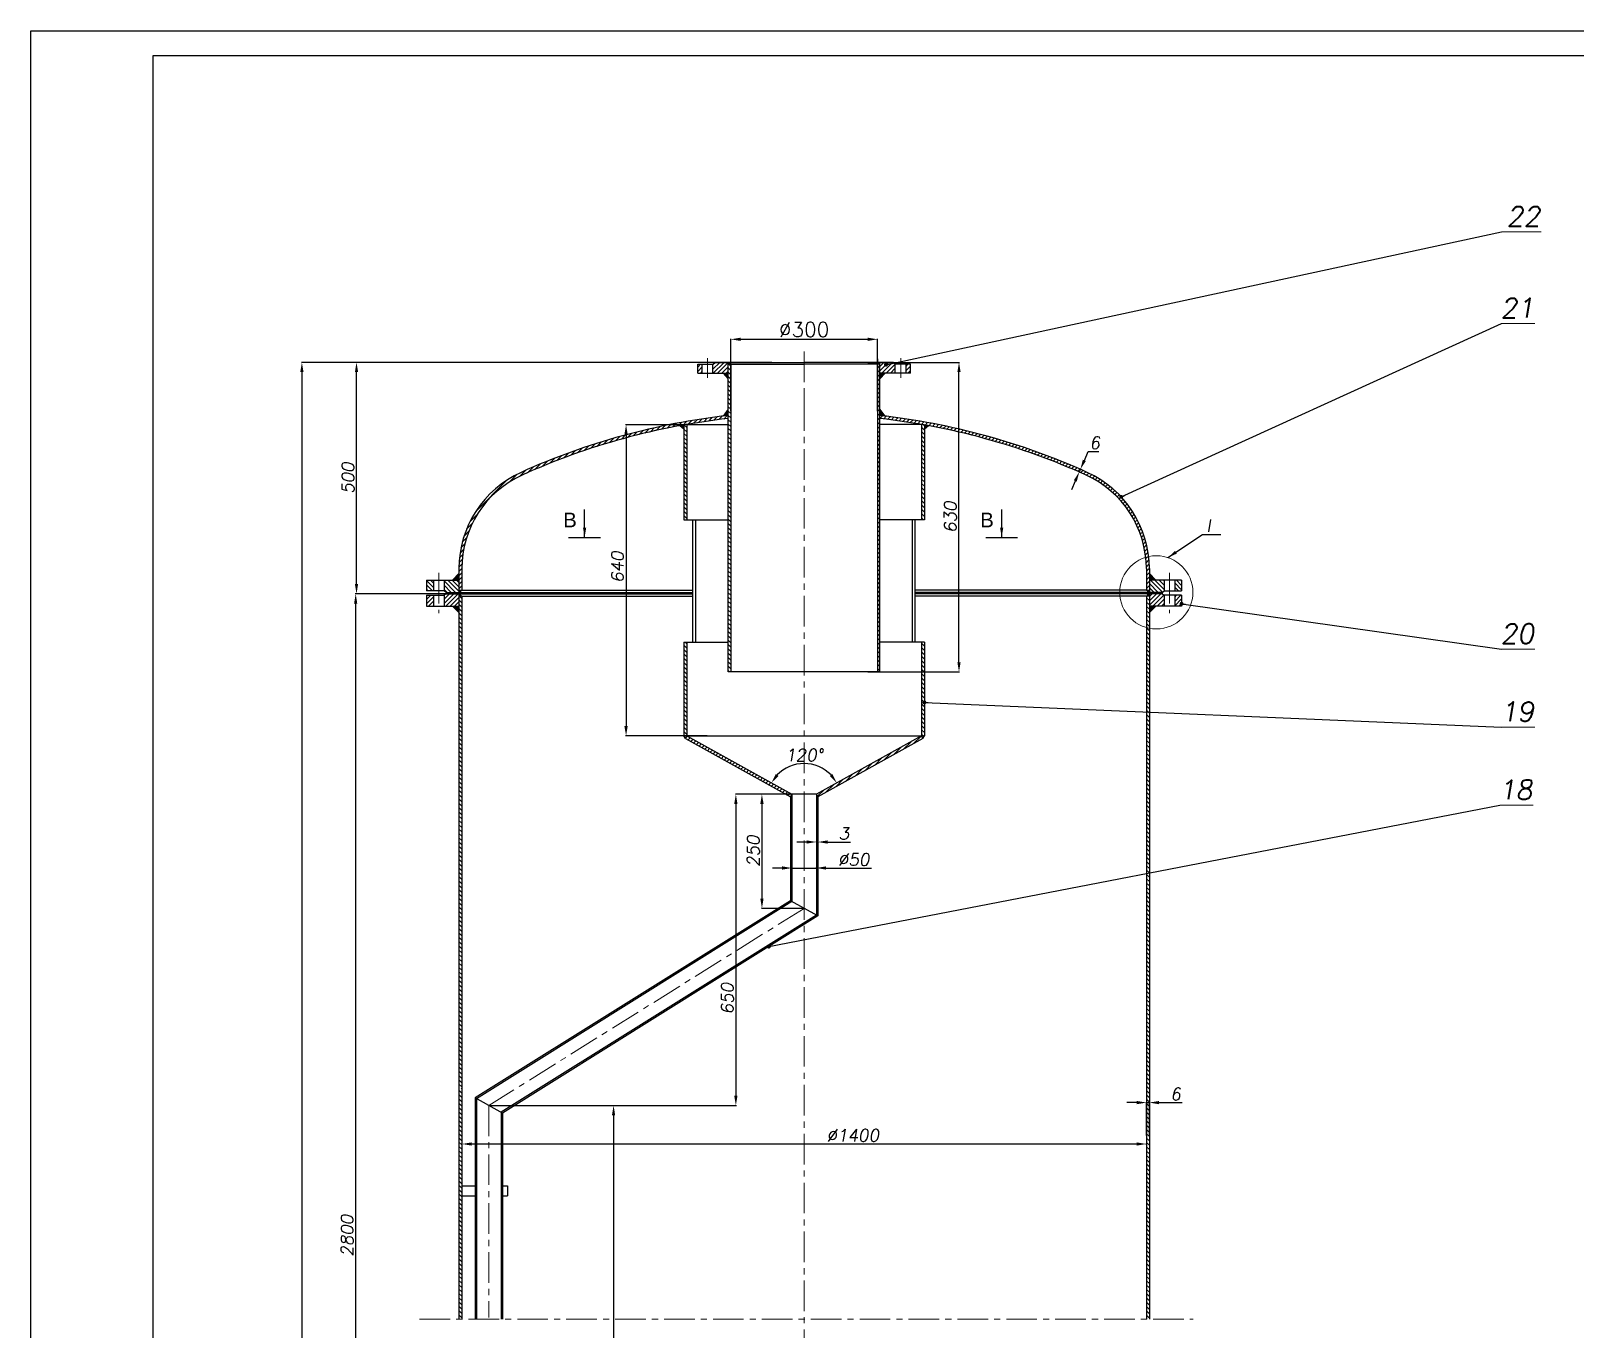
# Model space of a CAD drawing. Header units: inches. Extents: x 41 to 5981, y 0 to 8400.
# Drawn here: x 41 to 3199, y 5745 to 8400 of the extents above; entities that cross this region are included whole.
import ezdxf

# ---------------------------------------------------------------- set-up
doc = ezdxf.new("R2010")
doc.units = ezdxf.units.IN
doc.header["$LTSCALE"] = 50
doc.header["$MEASUREMENT"] = 0
doc.linetypes.add('CENTER', pattern=[2, 1.25, -0.25, 0.25, -0.25])
doc.layers.get('0').update_dxf_attribs({"plot": 0})
for name, color, linetype, lineweight in [('Dam', 2, 'Continuous', 30), ('kthuoc', 3, 'Continuous', 13), ('manh', 4, 'Continuous', 13), ('Tam', 1, 'CENTER', 13)]:
    doc.layers.add(name, color=color, linetype=linetype, lineweight=lineweight)
doc.styles.add('chu2.5', font='txt.shx', dxfattribs={"oblique": 10, "height": 25})
doc.styles.add('text 3mm', font='txt.shx', dxfattribs={"height": 30})
doc.dimstyles.new('kichthuoc2.5', dxfattribs={"dimtxt": 25, "dimasz": 20, "dimexe": 1, "dimexo": 0, "dimgap": 5, "dimtad": 1, "dimtoh": 1, "dimdec": 0, "dimzin": 0, "dimdsep": 46, "dimtxsty": 'chu2.5', "dimcen": 5, "dimclrd": 256, "dimclre": 256, "dimclrt": 256, "dimadec": 0, "dimazin": 0, "dimtfac": 1, "dimtdec": 0, "dimtmove": 0, "dimatfit": 0, "dimfxl": 0, "dimtolj": 1, "dimtzin": 0, "dimarcsym": 0})
doc.dimstyles.new('kt 3mm', dxfattribs={"dimtxt": 30, "dimasz": 20, "dimexe": 1, "dimexo": 0, "dimgap": 5, "dimtad": 1, "dimdec": 0, "dimzin": 0, "dimdsep": 46, "dimtxsty": 'text 3mm', "dimcen": 5, "dimclrd": 256, "dimclre": 256, "dimclrt": 256, "dimadec": 0, "dimazin": 0, "dimtfac": 1, "dimtdec": 0, "dimtmove": 0, "dimatfit": 0, "dimfxl": 0, "dimtolj": 1, "dimtzin": 0, "dimarcsym": 0})
pattern_1 = [(135, (-4141.715, 0), (-4.4194174, -4.4194174), [])]
pattern_2 = [(45, (-4141.715, 0), (-4.4194174, 4.4194174), [])]
pattern_3 = [(45, (-4141.715, 62.0316), (-4.4194174, 4.4194174), [])]

# ---------------------------------------------------------------- blocks, each defined once
blk = doc.blocks.new('*D24')
at = {"layer": 'DEFPOINTS', "color": 0}
for p in [(1597.7, 6688.2), (1647.7, 6688.2), (1647.7, 6688.2)]:
    blk.add_point(p, dxfattribs=at)
at = {"layer": 'kthuoc', "lineweight": -2}
for p, q in [((1577.7, 6688.2), (1557.7, 6688.2)), ((1597.7, 6688.2), (1597.7, 6689.2)), ((1597.7, 6688.2), (1647.7, 6688.2)), ((1647.7, 6688.2), (1647.7, 6689.2)), ((1667.7, 6688.2), (1760.2, 6688.2))]:
    blk.add_line(p, q, dxfattribs=at)
at = {"layer": 'kthuoc'}
for points in [[(1577.7, 6691.6), (1577.7, 6684.9), (1597.7, 6688.2)], [(1667.7, 6691.6), (1667.7, 6684.9), (1647.7, 6688.2)]]:
    blk.add_solid(points, dxfattribs=at)
at = {"layer": 'kthuoc', "insert": (1724, 6705.7), "char_height": 25, "attachment_point": 5, "style": 'chu2.5'}
blk.add_mtext('\\A1;%%c50', dxfattribs=at)
blk = doc.blocks.new('*D40')
at = {"layer": 'DEFPOINTS', "color": 0}
for p in [(1647.7, 6741.4), (1650.7, 6741.4), (1650.7, 6741.4)]:
    blk.add_point(p, dxfattribs=at)
at = {"layer": 'kthuoc', "lineweight": -2}
for p, q in [((1627.7, 6741.4), (1607.7, 6741.4)), ((1647.7, 6741.4), (1647.7, 6742.4)), ((1647.7, 6741.4), (1650.7, 6741.4)), ((1650.7, 6741.4), (1650.7, 6742.4)), ((1670.7, 6741.4), (1717.4, 6741.4))]:
    blk.add_line(p, q, dxfattribs=at)
at = {"layer": 'kthuoc'}
for points in [[(1627.7, 6744.7), (1627.7, 6738.1), (1647.7, 6741.4)], [(1670.7, 6744.7), (1670.7, 6738.1), (1650.7, 6741.4)]]:
    blk.add_solid(points, dxfattribs=at)
at = {"layer": 'kthuoc', "insert": (1704, 6758.9), "char_height": 25, "attachment_point": 5, "style": 'chu2.5'}
blk.add_mtext('\\A1;3', dxfattribs=at)
blk = doc.blocks.new('*D15')
at = {"layer": 'DEFPOINTS', "color": 0}
for p in [(707.3, 7722.2), (1556.6, 7722.2), (792.5, 7248.9)]:
    blk.add_point(p, dxfattribs=at)
at = {"layer": 'kthuoc', "lineweight": -2}
for p, q in [((1556.6, 7722.2), (706.3, 7722.2)), ((707.3, 7268.9), (707.3, 7702.2)), ((792.5, 7248.9), (706.3, 7248.9))]:
    blk.add_line(p, q, dxfattribs=at)
at = {"layer": 'kthuoc'}
for points in [[(704, 7702.2), (710.6, 7702.2), (707.3, 7722.2)], [(704, 7268.9), (710.6, 7268.9), (707.3, 7248.9)]]:
    blk.add_solid(points, dxfattribs=at)
at = {"layer": 'kthuoc', "insert": (689.8, 7485.5), "char_height": 25, "attachment_point": 5, "rotation": 90, "style": 'chu2.5'}
blk.add_mtext('\\A1;500', dxfattribs=at)
blk = doc.blocks.new('*D14')
at = {"layer": 'DEFPOINTS', "color": 0}
for p in [(705.6, 7248.9), (1269.7, 7248.9), (945.8, 4623.7)]:
    blk.add_point(p, dxfattribs=at)
at = {"layer": 'kthuoc', "lineweight": -2}
for p, q in [((1269.7, 7248.9), (704.6, 7248.9)), ((705.6, 4643.7), (705.6, 7228.9)), ((945.8, 4623.7), (704.6, 4623.7))]:
    blk.add_line(p, q, dxfattribs=at)
at = {"layer": 'kthuoc'}
for points in [[(702.3, 7228.9), (708.9, 7228.9), (705.6, 7248.9)], [(702.3, 4643.7), (708.9, 4643.7), (705.6, 4623.7)]]:
    blk.add_solid(points, dxfattribs=at)
at = {"layer": 'kthuoc', "insert": (688.1, 5936.3), "char_height": 25, "attachment_point": 5, "rotation": 90, "style": 'chu2.5'}
blk.add_mtext('\\A1;2800', dxfattribs=at)
blk = doc.blocks.new('*D12')
at = {"layer": 'DEFPOINTS', "color": 0}
for p in [(1622.7, 6839.2), (1134.6, 6202.6), (1483.1, 6202.6)]:
    blk.add_point(p, dxfattribs=at)
at = {"layer": 'kthuoc', "lineweight": -2}
for p, q in [((1622.7, 6839.2), (1482.1, 6839.2)), ((1483.1, 6819.2), (1483.1, 6222.6)), ((1134.6, 6202.6), (1484.1, 6202.6))]:
    blk.add_line(p, q, dxfattribs=at)
at = {"layer": 'kthuoc'}
for points in [[(1479.8, 6819.2), (1486.4, 6819.2), (1483.1, 6839.2)], [(1479.8, 6222.6), (1486.4, 6222.6), (1483.1, 6202.6)]]:
    blk.add_solid(points, dxfattribs=at)
at = {"layer": 'kthuoc', "insert": (1465.6, 6421), "char_height": 25, "attachment_point": 5, "rotation": 90, "style": 'chu2.5'}
blk.add_mtext('\\A1;650', dxfattribs=at)
blk = doc.blocks.new('*D38')
at = {"layer": 'DEFPOINTS', "color": 0}
for p in [(1622.7, 6839.2), (1536.4, 6605.7), (1622.7, 6605.7)]:
    blk.add_point(p, dxfattribs=at)
at = {"layer": 'kthuoc', "lineweight": -2}
for p, q in [((1622.7, 6839.2), (1535.4, 6839.2)), ((1536.4, 6819.2), (1536.4, 6625.7)), ((1622.7, 6605.7), (1535.4, 6605.7))]:
    blk.add_line(p, q, dxfattribs=at)
at = {"layer": 'kthuoc'}
for points in [[(1533.1, 6819.2), (1539.8, 6819.2), (1536.4, 6839.2)], [(1533.1, 6625.7), (1539.8, 6625.7), (1536.4, 6605.7)]]:
    blk.add_solid(points, dxfattribs=at)
at = {"layer": 'kthuoc', "insert": (1518.9, 6722.5), "char_height": 25, "attachment_point": 5, "rotation": 90, "style": 'chu2.5'}
blk.add_mtext('\\A1;250', dxfattribs=at)
blk = doc.blocks.new('*D43')
at = {"layer": 'DEFPOINTS', "color": 0}
for p in [(2185.3, 7498), (2187.7, 7503.4), (2187.7, 7503.4)]:
    blk.add_point(p, dxfattribs=at)
at = {"layer": 'kthuoc', "lineweight": -2}
for p, q in [((2195.8, 7521.8), (2203.8, 7540.1)), ((2203.8, 7540.1), (2225.5, 7540.1)), ((2185.3, 7498), (2187.7, 7503.4)), ((2185.3, 7498), (2186.2, 7497.5)), ((2187.7, 7503.4), (2188.6, 7503)), ((2177.3, 7479.6), (2169.2, 7461.3))]:
    blk.add_line(p, q, dxfattribs=at)
at = {"layer": 'kthuoc'}
for points in [[(2192.7, 7523.1), (2198.8, 7520.4), (2187.7, 7503.4)], [(2174.2, 7481), (2180.3, 7478.3), (2185.3, 7498)]]:
    blk.add_solid(points, dxfattribs=at)
at = {"layer": 'kthuoc', "insert": (2217.1, 7557.6), "char_height": 25, "attachment_point": 5, "style": 'chu2.5'}
blk.add_mtext('\\A1;6', dxfattribs=at)
blk = doc.blocks.new('*D19')
at = {"layer": 'DEFPOINTS', "color": 0}
for p in [(1531.5, 7722.2), (595.6, 774.6), (1447.9, 774.6)]:
    blk.add_point(p, dxfattribs=at)
at = {"layer": 'kthuoc', "lineweight": -2}
for p, q in [((1531.5, 7722.2), (594.6, 7722.2)), ((595.6, 7702.2), (595.6, 794.6)), ((1447.9, 774.6), (594.6, 774.6))]:
    blk.add_line(p, q, dxfattribs=at)
at = {"layer": 'kthuoc'}
for points in [[(592.3, 7702.2), (599, 7702.2), (595.6, 7722.2)], [(592.3, 794.6), (599, 794.6), (595.6, 774.6)]]:
    blk.add_solid(points, dxfattribs=at)
at = {"layer": 'kthuoc', "insert": (578.1, 4248.4), "char_height": 25, "attachment_point": 5, "rotation": 90, "style": 'chu2.5'}
blk.add_mtext('\\A1;8100', dxfattribs=at)
blk = doc.blocks.new('*D18')
at = {"layer": 'DEFPOINTS', "color": 0}
for p in [(922.7, 6125.5), (2322.7, 6123.9), (2322.7, 6122.1)]:
    blk.add_point(p, dxfattribs=at)
at = {"layer": 'kthuoc', "lineweight": -2}
for p, q in [((922.7, 6125.5), (922.7, 6122.9)), ((942.7, 6123.9), (2302.7, 6123.9)), ((2322.7, 6122.1), (2322.7, 6124.9))]:
    blk.add_line(p, q, dxfattribs=at)
at = {"layer": 'kthuoc'}
for points in [[(942.7, 6127.2), (942.7, 6120.6), (922.7, 6123.9)], [(2302.7, 6127.2), (2302.7, 6120.6), (2322.7, 6123.9)]]:
    blk.add_solid(points, dxfattribs=at)
at = {"layer": 'kthuoc', "insert": (1722.3, 6141.4), "char_height": 25, "attachment_point": 5, "style": 'chu2.5'}
blk.add_mtext('\\A1;%%c1400', dxfattribs=at)
blk = doc.blocks.new('*D17')
at = {"layer": 'DEFPOINTS', "color": 0}
for p in [(977.8, 6202.6), (1178.8, 4378.1), (1233, 4378.1)]:
    blk.add_point(p, dxfattribs=at)
at = {"layer": 'kthuoc', "lineweight": -2}
for p, q in [((977.8, 6202.6), (1234, 6202.6)), ((1233, 6182.6), (1233, 4398.1)), ((1178.8, 4378.1), (1234, 4378.1))]:
    blk.add_line(p, q, dxfattribs=at)
at = {"layer": 'kthuoc'}
for points in [[(1229.7, 6182.6), (1236.3, 6182.6), (1233, 6202.6)], [(1229.7, 4398.1), (1236.3, 4398.1), (1233, 4378.1)]]:
    blk.add_solid(points, dxfattribs=at)
at = {"layer": 'kthuoc', "insert": (1215.5, 5417.8), "char_height": 25, "attachment_point": 5, "rotation": 90, "style": 'chu2.5'}
blk.add_mtext('\\A1;1700', dxfattribs=at)
blk = doc.blocks.new('*D42')
at = {"layer": 'DEFPOINTS', "color": 0}
for p in [(1753.3, 7722.2), (1939.4, 7722.2), (1753.3, 7089.1)]:
    blk.add_point(p, dxfattribs=at)
at = {"layer": 'kthuoc', "lineweight": -2}
for p, q in [((1753.3, 7722.2), (1940.4, 7722.2)), ((1939.4, 7109.1), (1939.4, 7702.2)), ((1753.3, 7089.1), (1940.4, 7089.1))]:
    blk.add_line(p, q, dxfattribs=at)
at = {"layer": 'kthuoc'}
for points in [[(1936.1, 7702.2), (1942.8, 7702.2), (1939.4, 7722.2)], [(1936.1, 7109.1), (1942.8, 7109.1), (1939.4, 7089.1)]]:
    blk.add_solid(points, dxfattribs=at)
at = {"layer": 'kthuoc', "insert": (1921.9, 7405.6), "char_height": 25, "attachment_point": 5, "rotation": 90, "style": 'chu2.5'}
blk.add_mtext('\\A1;630', dxfattribs=at)
blk = doc.blocks.new('*D41')
at = {"layer": 'DEFPOINTS', "color": 0}
for p in [(1379.7, 7594.7), (1258.6, 6958.3), (1424.2, 6958.3)]:
    blk.add_point(p, dxfattribs=at)
at = {"layer": 'kthuoc', "lineweight": -2}
for p, q in [((1379.7, 7594.7), (1257.6, 7594.7)), ((1258.6, 7574.7), (1258.6, 6978.3)), ((1424.2, 6958.3), (1257.6, 6958.3))]:
    blk.add_line(p, q, dxfattribs=at)
at = {"layer": 'kthuoc'}
for points in [[(1255.2, 7574.7), (1261.9, 7574.7), (1258.6, 7594.7)], [(1255.2, 6978.3), (1261.9, 6978.3), (1258.6, 6958.3)]]:
    blk.add_solid(points, dxfattribs=at)
at = {"layer": 'kthuoc', "insert": (1241.1, 7303.4), "char_height": 25, "attachment_point": 5, "rotation": 90, "style": 'chu2.5'}
blk.add_mtext('\\A1;640', dxfattribs=at)
blk = doc.blocks.new('*D16')
at = {"layer": 'DEFPOINTS', "color": 0}
for p in [(1772.7, 7769.3), (1472.7, 7694.2), (1772.7, 7630)]:
    blk.add_point(p, dxfattribs=at)
at = {"layer": 'kthuoc', "lineweight": -2}
for p, q in [((1472.7, 7694.2), (1472.7, 7770.3)), ((1492.7, 7769.3), (1752.7, 7769.3)), ((1772.7, 7630), (1772.7, 7770.3))]:
    blk.add_line(p, q, dxfattribs=at)
at = {"layer": 'kthuoc'}
for points in [[(1492.7, 7772.7), (1492.7, 7766), (1472.7, 7769.3)], [(1752.7, 7772.7), (1752.7, 7766), (1772.7, 7769.3)]]:
    blk.add_solid(points, dxfattribs=at)
at = {"layer": 'kthuoc', "insert": (1622.7, 7789.3), "char_height": 30, "attachment_point": 5, "style": 'text 3mm'}
blk.add_mtext('\\A1;%%c300', dxfattribs=at)
blk = doc.blocks.new('*D61')
at = {"layer": 'DEFPOINTS', "color": 0}
for p in [(1382.7, 6958.3), (1862.7, 6958.3), (1649.3, 6897.1), (1597.7, 6839.2), (1647.7, 6839.2)]:
    blk.add_point(p, dxfattribs=at)
at = {"layer": 'kthuoc', "lineweight": -2}
blk.add_arc((1622.7, 6825.4), 76.5, 44.0164, 135.9836, dxfattribs=at)
at = {"layer": 'kthuoc'}
for points in [[(1570.4, 6876.5), (1565, 6880.5), (1555.8, 6862.4)], [(1680.4, 6880.5), (1675, 6876.5), (1689.6, 6862.4)]]:
    blk.add_solid(points, dxfattribs=at)
at = {"layer": 'kthuoc', "insert": (1622.7, 6919.3), "char_height": 25, "attachment_point": 5, "style": 'chu2.5'}
blk.add_mtext('\\A1;120°', dxfattribs=at)
blk = doc.blocks.new('*D182')
at = {"layer": 'DEFPOINTS', "color": 0}
for p in [(2328.7, 6208.6), (2322.7, 6141.3), (2328.7, 6141.3)]:
    blk.add_point(p, dxfattribs=at)
at = {"layer": 'kthuoc', "lineweight": -2}
for p, q in [((2302.7, 6208.6), (2282.7, 6208.6)), ((2322.7, 6141.3), (2322.7, 6209.6)), ((2322.7, 6208.6), (2328.7, 6208.6)), ((2328.7, 6141.3), (2328.7, 6209.6)), ((2348.7, 6208.6), (2396.1, 6208.6))]:
    blk.add_line(p, q, dxfattribs=at)
at = {"layer": 'kthuoc'}
for points in [[(2302.7, 6211.9), (2302.7, 6205.2), (2322.7, 6208.6)], [(2348.7, 6211.9), (2348.7, 6205.2), (2328.7, 6208.6)]]:
    blk.add_solid(points, dxfattribs=at)
at = {"layer": 'kthuoc', "insert": (2382.4, 6226.1), "char_height": 25, "attachment_point": 5, "style": 'chu2.5'}
blk.add_mtext('\\A1;6', dxfattribs=at)

msp = doc.modelspace()

# ---------------------------------------------------------------- hatches: boundary and pattern name
at = {"layer": 'kthuoc'}
h = msp.add_hatch(dxfattribs=at)
h.set_pattern_fill('ANSI31', color=256, scale=50, style=0)
h.set_pattern_definition(pattern_3)
h.paths.add_polyline_path([(1467.7, 7700.2), (1467.7, 7722.2), (1440.2, 7722.2), (1436.2, 7718.2), (1436.2, 7700.2)])
h.paths.add_polyline_path([(1414.2, 7718.2), (1405.2, 7718.2), (1405.2, 7700.2), (1414.2, 7700.2)])
for points in [[(1467.7, 7722.2), (1472.7, 7718.2), (1467.7, 7718.2)], [(1777.7, 7722.2), (1772.7, 7718.2), (1777.7, 7718.2)], [(1455.7, 7700.2), (1467.7, 7688.2), (1467.7, 7700.2)], [(1789.7, 7700.2), (1777.7, 7688.2), (1777.7, 7700.2)], [(1467.7, 7626.5), (1467.7, 7613.4, 0.001501), (1456.8, 7612.2)], [(1467.7, 7626.5), (1467.7, 7613.4, 0.001501), (1456.8, 7612.2)], [(1777.7, 7626.5), (1777.7, 7613.4, -0.001501), (1788.6, 7612.2)], [(1777.7, 7626.5), (1777.7, 7613.4, -0.001501), (1788.6, 7612.2)], [(1376.7, 7594.2, 0.000791), (1368.2, 7592.7), (1376.7, 7585.4)], [(1868.7, 7594.2, -0.000791), (1877.2, 7592.7), (1868.7, 7585.4)], [(916.7, 7290.3), (903.4, 7276.9), (916.7, 7276.9)], [(2328.7, 7290.3), (2342, 7276.9), (2328.7, 7276.9)], [(922.7, 7256.5), (916.7, 7256.5), (916.7, 7251.9)], [(922.7, 7244.4), (916.7, 7244.4), (916.7, 7248.9)], [(2322.7, 7256.5), (2328.7, 7256.5), (2328.7, 7251.9)], [(2322.7, 7244.4), (2328.7, 7244.4), (2328.7, 7248.9)], [(916.7, 7210.6), (903.4, 7223.9), (916.7, 7223.9)], [(2328.7, 7210.6), (2342, 7223.9), (2328.7, 7223.9)]]:
    msp.add_hatch(color=256, dxfattribs=at).paths.add_polyline_path(points)
h = msp.add_hatch(dxfattribs=at)
h.set_pattern_fill('ANSI31', color=256, scale=50, angle=90, style=0)
h.set_pattern_definition(pattern_1)
h.paths.add_polyline_path([(1472.7, 7718.2), (1467.7, 7718.2), (1467.7, 7089.1), (1472.7, 7089.1)])
h = msp.add_hatch(dxfattribs=at)
h.set_pattern_fill('ANSI31', color=256, scale=50, angle=90, style=0)
h.set_pattern_definition(pattern_1)
h.paths.add_polyline_path([(1777.7, 7718.2), (1772.7, 7718.2), (1772.7, 7622.2), (1772.7, 7089.1), (1777.7, 7089.1)])
h = msp.add_hatch(dxfattribs=at)
h.set_pattern_fill('ANSI31', color=256, scale=50, style=0)
h.set_pattern_definition(pattern_3)
h.paths.add_polyline_path([(1809.2, 7700.2), (1809.2, 7718.2), (1805.2, 7722.2), (1777.7, 7722.2), (1777.7, 7700.2)])
h.paths.add_polyline_path([(1840.2, 7718.2), (1831.2, 7718.2), (1831.2, 7700.2), (1840.2, 7700.2)])
h = msp.add_hatch(dxfattribs=at)
h.set_pattern_fill('ANSI31', color=256, scale=50, style=0)
h.set_pattern_definition(pattern_2)
h.paths.add_polyline_path([(1467.7, 7607.4), (1467.7, 7613.4, 0.078638), (1043.8, 7497.3, 0.294721), (916.7, 7300.4), (916.7, 7251.9), (922.7, 7251.9), (922.7, 7300.4, -0.294721), (1046.2, 7491.8, -0.078519)])
h = msp.add_hatch(dxfattribs=at)
h.set_pattern_fill('ANSI31', color=256, scale=50, style=0)
h.set_pattern_definition(pattern_2)
h.paths.add_polyline_path([(1777.7, 7613.4), (1777.7, 7607.4, -0.078519), (2199.2, 7491.8, -0.294721), (2322.7, 7300.4), (2322.7, 7251.9), (2328.7, 7251.9), (2328.7, 7300.4, 0.294721), (2201.6, 7497.3, 0.078638)])
h = msp.add_hatch(dxfattribs=at)
h.set_pattern_fill('ANSI31', color=256, scale=50, angle=90, style=0)
h.paths.add_polyline_path([(1382.7, 7595.2, 0.001088), (1376.7, 7594.2), (1376.7, 7400.3), (1382.7, 7400.3)])
h = msp.add_hatch(dxfattribs=at)
h.set_pattern_fill('ANSI31', color=256, scale=50, angle=90, style=0)
h.set_pattern_definition(pattern_1)
h.paths.add_polyline_path([(1868.7, 7594.2, 0.001088), (1862.7, 7595.2), (1862.7, 7400.3), (1868.7, 7400.3)])
h = msp.add_hatch(dxfattribs=at)
h.set_pattern_fill('ANSI31', color=256, scale=50, angle=90, style=0)
h.set_pattern_definition(pattern_1)
h.paths.add_polyline_path([(886.7, 7254.9), (890.7, 7251.9), (916.7, 7251.9), (916.7, 7276.9), (886.7, 7276.9)])
h.paths.add_polyline_path([(850.7, 7254.9), (864.7, 7254.9), (864.7, 7276.9), (850.7, 7276.9)])
h = msp.add_hatch(dxfattribs=at)
h.set_pattern_fill('ANSI31', color=256, scale=50, angle=90, style=0)
h.paths.add_polyline_path([(2358.7, 7254.9), (2354.7, 7251.9), (2328.7, 7251.9), (2328.7, 7276.9), (2358.7, 7276.9)])
h.paths.add_polyline_path([(2394.7, 7254.9), (2380.7, 7254.9), (2380.7, 7276.9), (2394.7, 7276.9)])
h = msp.add_hatch(dxfattribs=at)
h.set_pattern_fill('ANSI31', color=256, scale=50, style=0)
h.set_pattern_definition(pattern_2)
h.paths.add_polyline_path([(886.7, 7223.9), (916.7, 7223.9), (916.7, 7248.9), (890.7, 7248.9), (886.7, 7245.9)])
h.paths.add_polyline_path([(850.7, 7223.9), (864.7, 7223.9), (864.7, 7245.9), (850.7, 7245.9)])
h = msp.add_hatch(dxfattribs=at)
h.set_pattern_fill('ANSI38', color=256, scale=10, style=0)
h.set_pattern_definition([(135, (15074.123, 0), (0.88388348, 0.88388348), []), (45, (15074.123, 0), (2.65165043, 0.88388348), [3.125, -1.875])])
h.paths.add_polyline_path([(890.7, 7251.9), (916.7, 7251.9), (916.7, 7248.9), (890.7, 7248.9)])
h = msp.add_hatch(dxfattribs=at)
h.set_pattern_fill('ANSI31', color=256, scale=50, angle=90, style=0)
h.set_pattern_definition(pattern_1)
h.paths.add_polyline_path([(922.7, 7248.9), (916.7, 7248.9), (916.7, 6788.7), (922.7, 6788.7)])
h = msp.add_hatch(dxfattribs=at)
h.set_pattern_fill('ANSI31', color=256, scale=50, angle=90, style=0)
h.paths.add_polyline_path([(2322.7, 7248.9), (2328.7, 7248.9), (2328.7, 6788.7), (2322.7, 6788.7)])
h = msp.add_hatch(dxfattribs=at)
h.set_pattern_fill('ANSI38', color=256, scale=10, style=0)
h.set_pattern_definition([(45, (-11828.7112, 0), (-0.88388348, 0.88388348), []), (135, (-11828.7112, 0), (-2.65165043, 0.88388348), [3.125, -1.875])])
h.paths.add_polyline_path([(2354.7, 7251.9), (2328.7, 7251.9), (2328.7, 7248.9), (2354.7, 7248.9)])
h = msp.add_hatch(dxfattribs=at)
h.set_pattern_fill('ANSI31', color=256, scale=50, style=0)
h.paths.add_polyline_path([(2358.7, 7223.9), (2328.7, 7223.9), (2328.7, 7248.9), (2354.7, 7248.9), (2358.7, 7245.9)])
h.paths.add_polyline_path([(2394.7, 7223.9), (2380.7, 7223.9), (2380.7, 7245.9), (2394.7, 7245.9)])
h = msp.add_hatch(dxfattribs=at)
h.set_pattern_fill('ANSI31', color=256, scale=50, angle=90, style=0)
h.paths.add_polyline_path([(1382.7, 7150.3), (1376.7, 7150.3), (1376.7, 6958.3), (1382.7, 6958.3)])
h = msp.add_hatch(dxfattribs=at)
h.set_pattern_fill('ANSI31', color=256, scale=50, angle=90, style=0)
h.set_pattern_definition(pattern_1)
h.paths.add_polyline_path([(1868.7, 7150.3), (1862.7, 7150.3), (1862.7, 6958.3), (1865.6, 6953.1), (1868.7, 6958.3)])
h = msp.add_hatch(dxfattribs=at)
h.set_pattern_fill('ANSI31', color=256, scale=50, style=0)
h.set_pattern_definition(pattern_2)
h.paths.add_polyline_path([(1382.7, 6958.3), (1379.8, 6953.1), (1594.7, 6834), (1597.7, 6839.2)])
h.paths.add_polyline_path([(1865.6, 6953.1), (1862.7, 6958.3), (1647.7, 6839.2), (1650.7, 6834)])
h = msp.add_hatch(dxfattribs=at)
h.set_pattern_fill('ANSI31', color=256, scale=50, angle=90, style=0)
h.set_pattern_definition(pattern_1)
h.paths.add_polyline_path([(922.7, 6788.7), (916.7, 6788.7), (916.7, 6237.9), (922.7, 6237.9)])
h = msp.add_hatch(dxfattribs=at)
h.set_pattern_fill('ANSI31', color=256, scale=50, angle=90, style=0)
h.paths.add_polyline_path([(2322.7, 6788.7), (2328.7, 6788.7), (2328.7, 6237.9), (2322.7, 6237.9)])
h = msp.add_hatch(dxfattribs=at)
h.set_pattern_fill('ANSI31', color=256, scale=50, angle=90, style=0)
h.paths.add_polyline_path([(922.7, 6238.4), (916.7, 6238.4), (916.7, 5918), (922.7, 5918)])
h = msp.add_hatch(dxfattribs=at)
h.set_pattern_fill('ANSI31', color=256, scale=50, angle=90, style=0)
h.paths.add_polyline_path([(2328.7, 6245.1), (2322.7, 6245.1), (2322.7, 5970.1), (2328.7, 5970.1)])
h = msp.add_hatch(dxfattribs=at)
h.set_pattern_fill('ANSI31', color=256, scale=50, angle=90, style=0)
h.paths.add_polyline_path([(2328.7, 5967.5), (2322.7, 5967.5), (2322.7, 5952), (2322.7, 5765.8), (2328.7, 5765.8)])
h = msp.add_hatch(dxfattribs=at)
h.set_pattern_fill('ANSI31', color=256, scale=50, angle=90, style=0)
h.paths.add_polyline_path([(922.7, 5918), (916.7, 5918), (916.7, 5765.8), (922.7, 5765.8)])

# ---------------------------------------------------------------- linework, layer by layer
msp.add_lwpolyline([(41.4, 0), (41.4, 8400), (5981.4, 8400), (5981.4, 0), (41.4, 0)], close=True)
at = {"layer": 'Dam'}
for p, q in [((291.4, 8350), (5931.4, 8350)), ((291.4, 50), (291.4, 8350)), ((1405.2, 7700.2), (1405.2, 7718.2)), ((1405.2, 7718.2), (1436.2, 7718.2)), ((1414.2, 7700.2), (1414.2, 7718.2)), ((1436.2, 7718.2), (1440.2, 7722.2)), ((1436.2, 7700.2), (1436.2, 7718.2)), ((1440.2, 7722.2), (1622.7, 7722.2)), ((1467.7, 7089.1), (1467.7, 7722.2)), ((1467.7, 7722.2), (1472.7, 7718.2)), ((1467.7, 7718.2), (1622.7, 7718.2)), ((1472.7, 7622.2), (1472.7, 7718.2)), ((1472.7, 7718.2), (1472.7, 7089.1)), ((1805.2, 7722.2), (1622.7, 7722.2)), ((1777.7, 7718.2), (1622.7, 7718.2)), ((1772.7, 7729.1), (1772.7, 7089.1)), ((1777.7, 7722.2), (1772.7, 7718.2)), ((1772.7, 7622.2), (1772.7, 7718.2)), ((1777.7, 7089.1), (1777.7, 7722.2)), ((1809.2, 7718.2), (1805.2, 7722.2)), ((1840.2, 7718.2), (1809.2, 7718.2)), ((1809.2, 7700.2), (1809.2, 7718.2)), ((1831.2, 7700.2), (1831.2, 7718.2)), ((1840.2, 7700.2), (1840.2, 7718.2)), ((1405.2, 7700.2), (1467.7, 7700.2)), ((1457.2, 7700.2), (1467.7, 7688.2)), ((1788.2, 7700.2), (1777.7, 7688.2)), ((1840.2, 7700.2), (1777.7, 7700.2)), ((1376.7, 7594.2), (1376.7, 7400.3)), ((1382.7, 7595.2), (1382.7, 7400.3)), ((1382.7, 7595.2), (1467.7, 7595.2)), ((1862.7, 7595.2), (1777.7, 7595.2)), ((1862.7, 7595.2), (1862.7, 7400.3)), ((1868.7, 7594.2), (1868.7, 7400.3)), ((1376.7, 7400.3), (1467.7, 7400.3)), ((1395.4, 7150.3), (1395.4, 7400.3)), ((1401, 7150.3), (1401, 7400.3)), ((1868.7, 7400.3), (1777.7, 7400.3)), ((1844.4, 7150.3), (1844.4, 7400.3)), ((1850, 7150.3), (1850, 7400.3)), ((1141.1, 7364.4), (1206.4, 7364.4)), ((1994.1, 7364.4), (2059.3, 7364.4)), ((916.7, 7300.4), (916.7, 5765.8)), ((922.7, 7300.4), (922.7, 7256.4)), ((2322.7, 7300.4), (2322.7, 7256.4)), ((2328.7, 7300.4), (2328.7, 5952.8)), ((850.7, 7276.9), (850.7, 7254.9)), ((850.7, 7276.9), (916.7, 7276.9)), ((864.7, 7276.9), (864.7, 7254.9)), ((886.7, 7276.9), (886.7, 7254.9)), ((2394.7, 7276.9), (2328.7, 7276.9)), ((2358.7, 7276.9), (2358.7, 7254.9)), ((2380.7, 7276.9), (2380.7, 7254.9)), ((2394.7, 7276.9), (2394.7, 7254.9)), ((886.7, 7254.9), (850.7, 7254.9)), ((850.7, 7245.9), (886.7, 7245.9)), ((850.7, 7245.9), (850.7, 7223.9)), ((864.7, 7245.9), (864.7, 7223.9)), ((890.7, 7251.9), (886.7, 7254.9)), ((890.7, 7248.9), (886.7, 7245.9)), ((886.7, 7245.9), (886.7, 7223.9)), ((890.7, 7251.9), (1395.4, 7251.9)), ((890.7, 7251.9), (890.7, 7248.9)), ((890.7, 7248.9), (1395.4, 7248.9)), ((922.7, 7256.4), (1395.4, 7256.4)), ((922.7, 7244.4), (922.7, 5765.8)), ((922.7, 7244.4), (1395.4, 7244.4)), ((2322.7, 7256.4), (1850, 7256.4)), ((2354.7, 7251.9), (1850, 7251.9)), ((2354.7, 7248.9), (1850, 7248.9)), ((2322.7, 7244.4), (1850, 7244.4)), ((2322.7, 7244.4), (2322.7, 5952)), ((2322.7, 7244.4), (2322.7, 5952)), ((2354.7, 7251.9), (2358.7, 7254.9)), ((2354.7, 7251.9), (2354.7, 7248.9)), ((2354.7, 7248.9), (2358.7, 7245.9)), ((2358.7, 7254.9), (2394.7, 7254.9)), ((2394.7, 7245.9), (2358.7, 7245.9)), ((2358.7, 7245.9), (2358.7, 7223.9)), ((2380.7, 7245.9), (2380.7, 7223.9)), ((2394.7, 7245.9), (2394.7, 7223.9)), ((850.7, 7223.9), (916.7, 7223.9)), ((2394.7, 7223.9), (2328.7, 7223.9)), ((1376.7, 7150.3), (1467.7, 7150.3)), ((1376.7, 7150.3), (1376.7, 6958.3)), ((1382.7, 7150.3), (1382.7, 6958.3)), ((1868.7, 7150.3), (1777.7, 7150.3)), ((1862.7, 7150.3), (1862.7, 6958.3)), ((1868.7, 7150.3), (1868.7, 6958.3)), ((1777.7, 7089.1), (1467.7, 7089.1)), ((1376.7, 6958.3), (1868.7, 6958.3)), ((1379.8, 6953.1), (1376.7, 6958.3)), ((1379.8, 6953.1), (1382.7, 6958.3)), ((1379.8, 6953.1), (1594.7, 6834)), ((1382.7, 6958.3), (1597.7, 6839.2)), ((1862.7, 6958.3), (1647.7, 6839.2)), ((1865.6, 6953.1), (1650.7, 6834)), ((1865.6, 6953.1), (1862.7, 6958.3)), ((1865.6, 6953.1), (1868.7, 6958.3)), ((1594.7, 6834), (1597.7, 6839.2)), ((1594.7, 6834), (1594.7, 6621.2)), ((1597.7, 6839.2), (1597.7, 6619.6)), ((1647.7, 6839.2), (1597.7, 6839.2)), ((1647.7, 6839.2), (1647.7, 6591.8)), ((1650.7, 6834), (1647.7, 6839.2)), ((1650.7, 6834), (1650.7, 6590.2)), ((1594.7, 6621.2), (949.8, 6218.1)), ((1597.7, 6619.6), (952.8, 6216.5)), ((1650.7, 6590.2), (1594.7, 6621.2)), ((1647.7, 6591.8), (1002.8, 6188.7)), ((1650.7, 6590.2), (1005.8, 6187.1)), ((1005.8, 6187.1), (949.8, 6218.1)), ((949.8, 6218.1), (949.8, 5948.3)), ((952.8, 6216.5), (952.8, 5947.9)), ((1002.8, 6188.7), (1002.8, 5941.1)), ((1005.8, 6187.1), (1005.8, 5940.7)), ((922.7, 6038.2), (949.8, 6038.2)), ((1005.8, 6038.2), (1015.9, 6038.2)), ((1015.9, 6038.2), (1015.9, 6018.2)), ((922.7, 6018.2), (949.8, 6018.2)), ((1005.8, 6018.2), (1015.9, 6018.2)), ((949.8, 5948.3), (949.8, 5765.5)), ((952.8, 5947.9), (952.8, 5765.9)), ((1002.8, 5941.1), (1002.8, 5765.8)), ((1005.8, 5940.7), (1005.8, 5765.8)), ((2322.7, 5967.5), (2322.7, 5765.8)), ((2328.7, 5967.5), (2328.7, 5765.8)), ((2322.7, 5908), (2322.7, 5765.8))]:
    msp.add_line(p, q, dxfattribs=at)
for centre, radius, start, end in [((1622.7, 6215.9), 1406.1, 96.329, 114.3146), ((1622.7, 6215.9), 1406.1, 65.6854, 83.671), ((1622.7, 6215.9), 1400.1, 96.3562, 114.3146), ((1622.7, 6215.9), 1400.1, 65.6854, 83.6438), ((1132.7, 7300.4), 216, 114.3146, 180), ((1132.7, 7300.4), 210, 114.3146, 180), ((2112.7, 7300.4), 210, 0, 65.6854), ((2112.7, 7300.4), 216, 0, 65.6854)]:
    msp.add_arc(centre, radius, start, end, dxfattribs=at)
at = {"layer": 'kthuoc'}
for p, q in [((3049, 7989.2), (3129.9, 7989.2)), ((3049, 7801.9), (3117.2, 7801.9)), ((1467.7, 7626.5), (1456.8, 7612.2)), ((1467.7, 7626.5), (1456.8, 7612.2)), ((1777.7, 7626.5), (1788.6, 7612.2)), ((1777.7, 7626.5), (1788.6, 7612.2)), ((1376.7, 7585.4), (1368.2, 7592.7)), ((1868.7, 7585.4), (1877.2, 7592.7)), ((903.4, 7276.9), (916.7, 7290.3)), ((2342, 7276.9), (2328.7, 7290.3)), ((916.7, 7251.9), (922.7, 7256.5)), ((922.7, 7256.5), (916.7, 7256.5)), ((916.7, 7248.9), (922.7, 7244.4)), ((922.7, 7244.4), (916.7, 7244.4)), ((2322.7, 7256.5), (2328.7, 7256.5)), ((2328.7, 7251.9), (2322.7, 7256.5)), ((2328.7, 7248.9), (2322.7, 7244.4)), ((2322.7, 7244.4), (2328.7, 7244.4)), ((903.4, 7223.9), (916.7, 7210.6)), ((2342, 7223.9), (2328.7, 7210.6)), ((3049, 7136), (3117.2, 7136)), ((3049, 6976.5), (3117.2, 6976.5)), ((3045.4, 6816.5), (3113.6, 6816.5))]:
    msp.add_line(p, q, dxfattribs=at)
msp.add_circle((2343, 7251.9), 74.8, dxfattribs=at)
at = {"layer": 'manh'}
for p, q in [((1173.8, 7364.4), (1173.8, 7421.4)), ((2026.7, 7364.4), (2026.7, 7421.4))]:
    msp.add_line(p, q, dxfattribs=at)
at = {"layer": 'Tam'}
for p, q in [((1622.7, 7744.7), (1622.7, 3786.7)), ((1425.2, 7690.4), (1425.2, 7731.1)), ((1425.2, 7691.4), (1425.2, 7727.2)), ((1622.7, 7607), (1622.7, 7735.9)), ((1820.2, 7690.4), (1820.2, 7731.1)), ((1820.2, 7691.4), (1820.2, 7727.2)), ((875.7, 7291.5), (875.7, 7209.4)), ((2369.7, 7291.5), (2369.7, 7209.4)), ((1622.7, 6605.7), (977.8, 6202.6)), ((977.8, 6202.6), (977.8, 5769.3)), ((836.4, 5765.8), (2418.2, 5765.8))]:
    msp.add_line(p, q, dxfattribs=at)

# ---------------------------------------------------------------- texts
at = {"layer": 'kthuoc', "insert": (2445.3, 7400.9), "char_height": 25, "attachment_point": 1, "style": 'chu2.5'}
msp.add_mtext('\\A1;I', dxfattribs=at)
at = {"layer": 'manh', "char_height": 40, "attachment_point": 9, "style": 'chu2.5'}
for s, insert in [('22', (3128.2, 8000.9)), ('21', (3115.5, 7813.5)), ('20', (3115.5, 7147.6)), ('19', (3115.5, 6988.1)), ('18', (3111.9, 6828.2))]:
    msp.add_mtext(s, dxfattribs=dict(at, insert=insert))
at = {"layer": 'manh', "char_height": 30, "width": 272.762, "attachment_point": 4}
for insert in [(1129.9, 7399.9), (1982.8, 7399.9)]:
    msp.add_mtext('{\\f.VnArial|b0|i0|c0|p34;B}', dxfattribs=dict(at, insert=insert))

# ---------------------------------------------------------------- dimensions: what is measured, and where the dimension line sits
at = {"layer": 'kthuoc'}
for base, p1, p2, angle, text, dimstyle, picture, middle in [((1772.7, 7769.3), (1472.7, 7694.2), (1772.7, 7630), 180, '%%c<>', 'kt 3mm', '*D16', (1622.7, 7789.3)), ((595.6, 774.6), (1531.5, 7722.2), (1447.9, 774.6), 90, '8100', 'kichthuoc2.5', '*D19', (578.1, 4248.4)), ((707.3, 7722.2), (792.5, 7248.9), (1556.6, 7722.2), 90, '500', 'kichthuoc2.5', '*D15', (689.8, 7485.5)), ((1939.4, 7722.2), (1753.3, 7089.1), (1753.3, 7722.2), 90, '630', 'kichthuoc2.5', '*D42', (1921.9, 7405.6)), ((705.6, 7248.9), (945.8, 4623.7), (1269.7, 7248.9), 90, '2800', 'kichthuoc2.5', '*D14', (688.1, 5936.3)), ((1536.4, 6605.7), (1622.7, 6839.2), (1622.7, 6605.7), 90, '250', 'kichthuoc2.5', '*D38', (1518.9, 6722.5))]:
    dim = msp.add_linear_dim(base=base, p1=p1, p2=p2, angle=angle, text=text, dimstyle=dimstyle, dxfattribs=at)
    dim.commit()
    dim.dimension.update_dxf_attribs({"geometry": picture, "text_midpoint": middle})
for base, p1, p2, text, picture, middle in [((1258.6, 6958.3), (1379.7, 7594.7), (1424.2, 6958.3), '640', '*D41', (1258.6, 7303.4)), ((1483.1, 6202.6), (1622.7, 6839.2), (1134.6, 6202.6), '650', '*D12', (1483.1, 6421)), ((1233, 4378.1), (977.8, 6202.6), (1178.8, 4378.1), '1700', '*D17', (1233, 5417.8))]:
    dim = msp.add_linear_dim(base=base, p1=p1, p2=p2, angle=90, text=text, dimstyle='kichthuoc2.5', dxfattribs=at)
    dim.commit()
    dim.dimension.update_dxf_attribs({"geometry": picture, "text_midpoint": middle, "dimtype": 160})
dim = msp.add_aligned_dim(p1=(2185.3, 7498), p2=(2187.7, 7503.4), distance=0, dimstyle='kichthuoc2.5', dxfattribs=at)
dim.commit()
dim.dimension.update_dxf_attribs({"geometry": '*D43', "text_midpoint": (2217.1, 7557.6)})
dim = msp.add_angular_dim_2l(base=(1649.3, 6897.1), line1=((1862.7, 6958.3), (1647.7, 6839.2)), line2=((1382.7, 6958.3), (1597.7, 6839.2)), text='120°', dimstyle='kichthuoc2.5', dxfattribs=at)
dim.commit()
dim.dimension.update_dxf_attribs({"geometry": '*D61', "text_midpoint": (1622.7, 6919.3)})
dim = msp.add_linear_dim(base=(1650.7, 6741.4), p1=(1647.7, 6741.4), p2=(1650.7, 6741.4), angle=180, dimstyle='kichthuoc2.5', dxfattribs=at)
dim.commit()
dim.dimension.update_dxf_attribs({"geometry": '*D40', "text_midpoint": (1704, 6758.9)})
dim = msp.add_linear_dim(base=(1647.7, 6688.2), p1=(1597.7, 6688.2), p2=(1647.7, 6688.2), text='%%c<>', dimstyle='kichthuoc2.5', dxfattribs=at)
dim.commit()
dim.dimension.update_dxf_attribs({"geometry": '*D24', "text_midpoint": (1724, 6705.7)})
dim = msp.add_linear_dim(base=(2328.7, 6208.6), p1=(2322.7, 6141.3), p2=(2328.7, 6141.3), dimstyle='kichthuoc2.5', dxfattribs=at)
dim.commit()
dim.dimension.update_dxf_attribs({"geometry": '*D182', "text_midpoint": (2382.4, 6208.6), "dimtype": 160})
dim = msp.add_linear_dim(base=(2322.7, 6123.9), p1=(922.7, 6125.5), p2=(2322.7, 6122.1), text='%%c<>', dimstyle='kichthuoc2.5', dxfattribs=at)
dim.commit()
dim.dimension.update_dxf_attribs({"geometry": '*D18', "text_midpoint": (1722.3, 6123.9), "dimtype": 160})

# ---------------------------------------------------------------- leaders
for points in [[(1790.1, 7717.4), (3049, 7989.2)], [(2271.2, 7447.1), (3049, 7801.9)], [(2394.7, 7228.6), (3049, 7136)], [(1868.7, 7026.9), (3049, 6976.5)], [(1550.4, 6527.5), (3045.4, 6816.5)]]:
    msp.add_leader(points, dimstyle='kichthuoc2.5', override={"dimasz": 8, "dimtad": 0, "dimldrblk": 'Dot'}, dxfattribs=at)
at = {"layer": 'kthuoc', "annotation_type": 0, "has_hookline": 1, "hookline_direction": 0, "text_width": 12.7}
msp.add_leader([(2366.5, 7322.9), (2437.1, 7369.9), (2457.1, 7369.9)], dimstyle='kichthuoc2.5', dxfattribs=at)
at = {"layer": 'manh'}
for points in [[(1173.8, 7364.4), (1173.8, 7421.4)], [(2026.7, 7364.4), (2026.7, 7421.4)]]:
    msp.add_leader(points, dimstyle='kichthuoc2.5', override={"dimgap": 5, "dimtad": 0}, dxfattribs=at)

doc.saveas('drawing.dxf')
